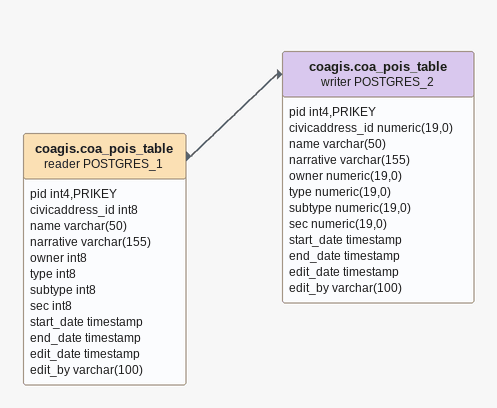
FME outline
coagis.coa_pois_table (reader POSTGRES_1)
    attributes: pid int4,PRIKEY, civicaddress_id int8, name varchar(50), narrative varchar(155), owner int8, type int8, subtype int8, sec int8, start_date timestamp, end_date timestamp, edit_date timestamp, edit_by varchar(100)
    -> coagis.coa_pois_table (writer POSTGRES_2)
coagis.coa_pois_table (writer POSTGRES_2)
    attributes: pid int4,PRIKEY, civicaddress_id numeric(19,0), name varchar(50), narrative varchar(155), owner numeric(19,0), type numeric(19,0), subtype numeric(19,0), sec numeric(19,0), start_date timestamp, end_date timestamp, edit_date timestamp, edit_by varchar(100)
